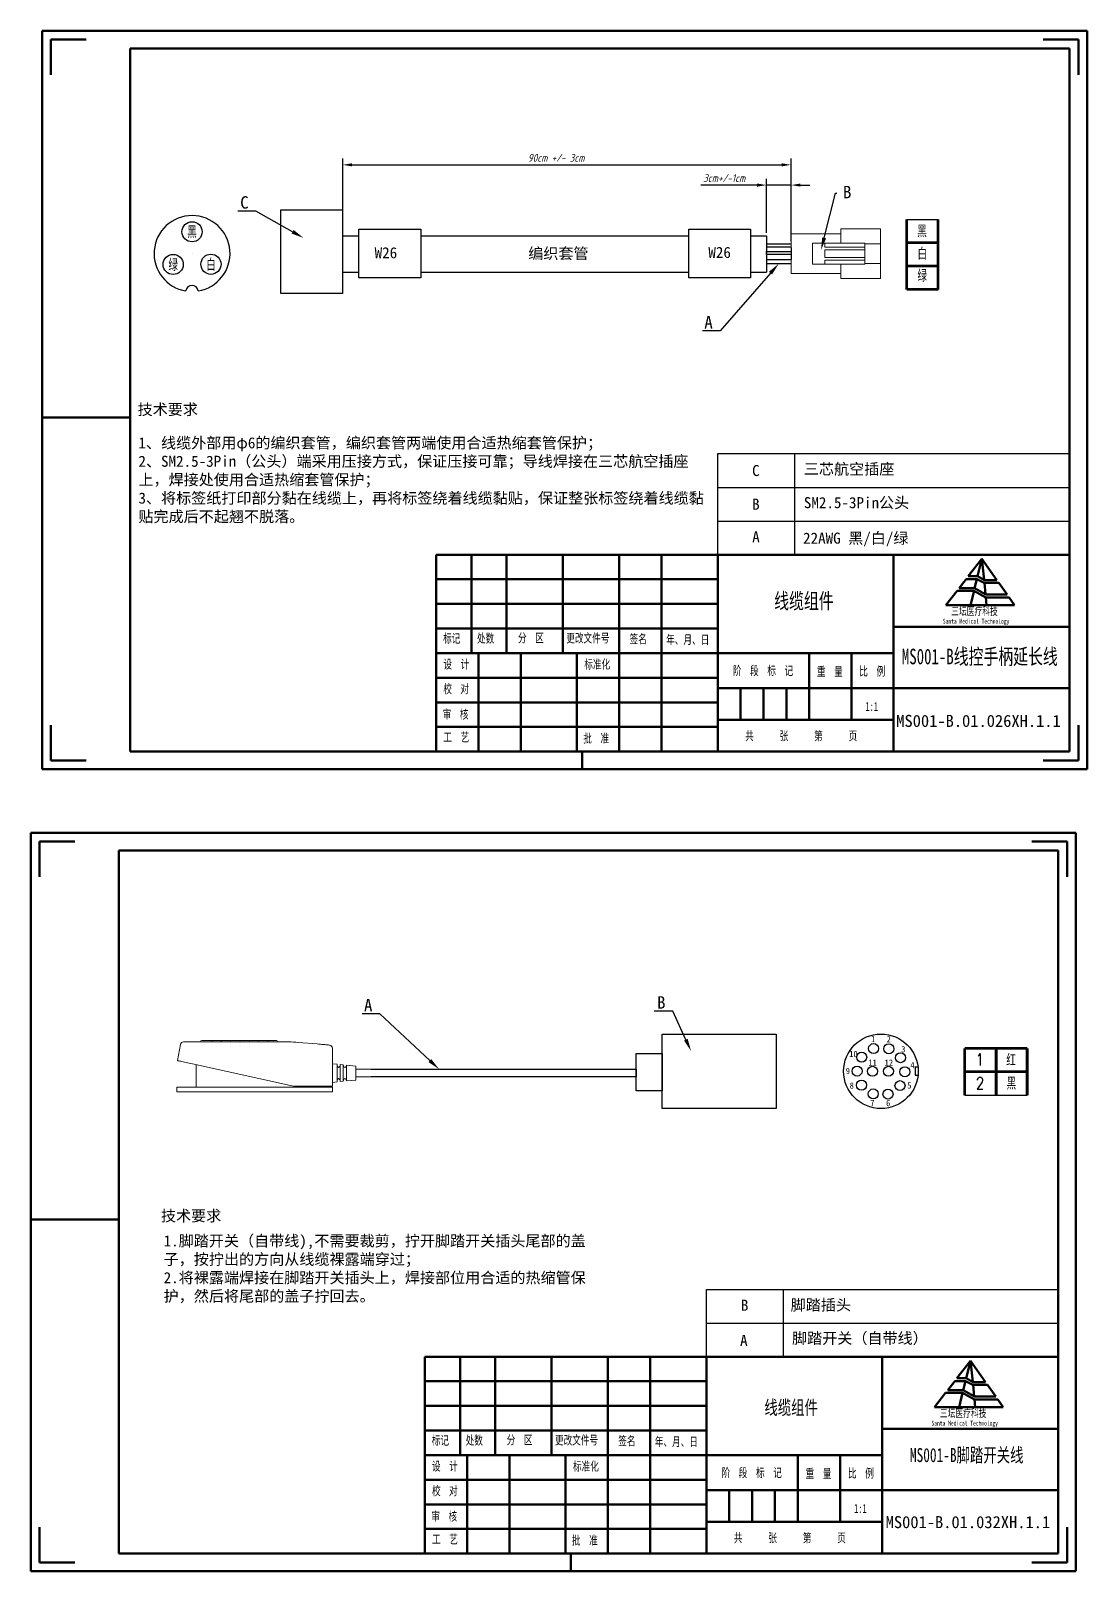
# Model space of a CAD drawing. Header units: millimetres. Extents: x 15931 to 18096, y 1463 to 3040.
# Drawn here: x 16290.4 to 16629.7, y 1462.7 to 1957.9 of the extents above; entities that cross this region are included whole.
import ezdxf
from ezdxf import colors
from ezdxf.entities.mleader import LeaderData, LeaderLine
from ezdxf.enums import TextEntityAlignment as Align
from ezdxf.math import Vec2, Vec3

# ---------------------------------------------------------------- set-up
doc = ezdxf.new("R2010")
doc.units = ezdxf.units.MM
doc.layers.add('dim', color=82, linetype='Continuous', lineweight=9)
doc.layers.add('总内框线', color=7, linetype='Continuous', lineweight=50)
doc.styles.add('GB', font='gbeitc.shx', dxfattribs={"bigfont": 'gbcbig.shx'})
doc.styles.add('SLDTEXTSTYLE1', font='TXT', dxfattribs={"width": 0.7})
doc.styles.get("Standard").update_dxf_attribs({"font": 'simfang.ttf'})
doc.styles.add('TXT08', font='txt.shx', dxfattribs={"width": 0.8, "bigfont": 'gbcbig.shx'})
doc.styles.add('宋体', font='')
doc.styles.get('宋体').set_extended_font_data('SimSun')
doc.dimstyles.new('GB', dxfattribs={"dimtxt": 2.5, "dimasz": 3, "dimexe": 2, "dimexo": 1, "dimgap": 1, "dimtad": 1, "dimtoh": 1, "dimdsep": 46, "dimtxsty": 'GB', "dimcen": 2.5, "dimclrd": 1, "dimclre": 3, "dimclrt": 6, "dimadec": 0, "dimazin": 0, "dimtfac": 1, "dimtmove": 0, "dimatfit": 3, "dimfxl": 4, "dimarcsym": 0})

# ---------------------------------------------------------------- blocks, each defined once
blk = doc.blocks.new('*D388')
at = {"color": 3, "lineweight": -2, "transparency": 16777216}
for p, q in [((16390.59, 1892.94), (16390.59, 1916.8)), ((16534.6, 1890.28), (16534.6, 1916.8))]:
    blk.add_line(p, q, dxfattribs=at)
at = {"color": 1, "lineweight": -2, "transparency": 16777216}
blk.add_line((16393.59, 1914.8), (16531.6, 1914.8), dxfattribs=at)
at = {"color": 1, "transparency": 16777216}
for points in [[(16393.59, 1915.3), (16393.59, 1914.3), (16390.59, 1914.8)], [(16531.6, 1915.3), (16531.6, 1914.3), (16534.6, 1914.8)]]:
    blk.add_solid(points, dxfattribs=at)
at = {"layer": 'Defpoints', "color": 0, "transparency": 16777216}
for p in [(16534.6, 1914.8), (16390.59, 1891.94), (16534.6, 1889.28)]:
    blk.add_point(p, dxfattribs=at)
at = {"color": 6, "transparency": 16777216, "insert": (16459.14, 1917.05), "char_height": 2.5, "attachment_point": 5, "style": 'GB'}
blk.add_mtext('90cm +/- 3cm', dxfattribs=at)
blk = doc.blocks.new('*D389')
at = {"color": 1, "lineweight": -2, "transparency": 16777216}
for p, q in [((16523.68, 1908.29), (16505.6, 1908.29)), ((16534.6, 1908.29), (16526.68, 1908.29)), ((16537.6, 1908.29), (16540.6, 1908.29))]:
    blk.add_line(p, q, dxfattribs=at)
at = {"color": 3, "lineweight": -2, "transparency": 16777216}
for p, q in [((16526.68, 1892.94), (16526.68, 1910.29)), ((16534.6, 1890.72), (16534.6, 1910.29))]:
    blk.add_line(p, q, dxfattribs=at)
at = {"color": 1, "transparency": 16777216}
for points in [[(16523.68, 1908.79), (16523.68, 1907.79), (16526.68, 1908.29)], [(16537.6, 1908.79), (16537.6, 1907.79), (16534.6, 1908.29)]]:
    blk.add_solid(points, dxfattribs=at)
at = {"layer": 'Defpoints', "color": 0, "transparency": 16777216}
for p in [(16534.6, 1908.29), (16526.68, 1891.94), (16534.6, 1889.72)]:
    blk.add_point(p, dxfattribs=at)
at = {"color": 6, "transparency": 16777216, "insert": (16513.14, 1910.54), "char_height": 2.5, "attachment_point": 5, "style": 'GB'}
blk.add_mtext('3cm+/-1cm', dxfattribs=at)
blk = doc.blocks.new('*U452')
blk.add_circle((0, 0), 1.61)
blk = doc.blocks.new('*U453')
at = {"color": 0, "linetype": 'ByBlock', "lineweight": -2, "transparency": 16777216}
for p, rotation in [((16557.3, 1627.93), 35.87766999138166), ((16566.01, 1630.63), 322.8990299224351), ((16569.78, 1627.77), 287.0213599310534), ((16555.81, 1623.45), 71.75533998276336), ((16571.15, 1623.25), 251.1436899396717), ((16557.23, 1618.94), 107.633009974145), ((16569.61, 1618.78), 215.2660199482901), ((16561.02, 1616.12), 143.5106799655267), ((16565.75, 1616.06), 179.3883499569084)]:
    blk.add_blockref('*U452', p, dxfattribs=dict(at, rotation=rotation))
blk.add_blockref('*U452', (16561.13, 1630.69), dxfattribs=at)

msp = doc.modelspace()

# ---------------------------------------------------------------- linework, layer by layer
at = {"color": 3, "lineweight": 60}
for p, q in [((16571.855, 1889.739), (16571.855, 1897.239)), ((16581.888, 1889.739), (16581.888, 1897.239)), ((16571.855, 1882.239), (16571.855, 1889.739)), ((16581.888, 1889.739), (16571.855, 1889.739)), ((16581.888, 1882.239), (16581.888, 1889.739)), ((16581.888, 1882.239), (16571.855, 1882.239)), ((16571.855, 1874.739), (16571.855, 1882.239)), ((16581.888, 1874.739), (16581.888, 1882.239)), ((16581.888, 1874.739), (16571.855, 1874.739)), ((16600.456, 1630.682), (16590.424, 1630.682)), ((16590.424, 1615.682), (16590.424, 1630.682)), ((16610.489, 1630.682), (16600.456, 1630.682)), ((16600.456, 1615.682), (16600.456, 1630.682)), ((16600.456, 1615.682), (16600.456, 1630.682)), ((16600.456, 1630.682), (16600.456, 1615.682)), ((16610.489, 1615.682), (16610.489, 1630.682)), ((16610.489, 1630.682), (16610.489, 1615.682)), ((16600.456, 1623.182), (16590.424, 1623.182)), ((16590.424, 1615.682), (16590.424, 1623.182)), ((16610.489, 1623.182), (16600.456, 1623.182)), ((16600.456, 1615.682), (16600.456, 1623.182)), ((16600.456, 1615.682), (16600.456, 1623.182)), ((16610.489, 1615.682), (16610.489, 1623.182))]:
    msp.add_line(p, q, dxfattribs=at)
at = {"color": 3}
for p, q in [((16571.855, 1897.239), (16581.888, 1897.239)), ((16590.424, 1615.682), (16610.489, 1615.682))]:
    msp.add_line(p, q, dxfattribs=at)
for p, q in [((16390.595, 1891.94), (16395.801, 1891.94)), ((16415.624, 1891.94), (16466.452, 1891.94)), ((16466.452, 1891.94), (16490.969, 1891.94)), ((16490.969, 1891.94), (16501.765, 1891.94)), ((16521.589, 1891.94), (16526.676, 1891.94)), ((16526.676, 1891.94), (16526.676, 1880.348)), ((16534.595, 1889.276), (16526.676, 1889.276)), ((16526.676, 1888.734), (16526.676, 1883.554)), ((16534.595, 1888.303), (16526.676, 1888.303)), ((16526.676, 1886.906), (16526.676, 1885.382)), ((16534.595, 1888.112), (16534.595, 1884.362)), ((16534.595, 1887.681), (16534.595, 1884.793)), ((16342.17, 1886.292), (16342.17, 1886.292)), ((16342.17, 1886.292), (16342.17, 1886.292)), ((16342.17, 1886.292), (16342.17, 1886.292)), ((16534.595, 1884.267), (16526.676, 1884.267)), ((16534.595, 1883.012), (16526.676, 1883.012)), ((16390.595, 1880.348), (16395.801, 1880.348)), ((16415.624, 1880.348), (16466.452, 1880.348)), ((16466.452, 1880.348), (16487.342, 1880.348)), ((16487.342, 1880.348), (16501.765, 1880.348)), ((16521.589, 1880.348), (16526.676, 1880.348)), ((16511.051, 1821.948), (16624.13, 1821.948)), ((16511.051, 1811.12), (16511.051, 1821.948)), ((16535.849, 1789.465), (16535.849, 1821.948)), ((16511.051, 1789.465), (16511.051, 1811.12)), ((16511.051, 1811.12), (16624.13, 1811.12)), ((16511.051, 1800.292), (16511.051, 1811.12)), ((16511.051, 1811.12), (16624.13, 1811.12)), ((16511.051, 1789.465), (16511.051, 1800.292)), ((16511.051, 1800.292), (16624.13, 1800.292)), ((16535.849, 1789.465), (16535.849, 1800.292)), ((16511.051, 1789.465), (16624.13, 1789.465)), ((16574.486, 1624.777), (16575.372, 1624.777)), ((16574.486, 1624.777), (16574.486, 1622.111)), ((16574.486, 1622.111), (16575.385, 1622.111)), ((16507.406, 1531.636), (16507.406, 1553.291)), ((16507.406, 1553.291), (16620.485, 1553.291)), ((16532.204, 1531.636), (16532.204, 1553.291)), ((16507.406, 1542.464), (16620.485, 1542.464))]:
    msp.add_line(p, q)
at = {"color": 7, "linetype": 'Continuous', "lineweight": 15}
for p, q in [((16534.595, 1879.837), (16534.595, 1892.637)), ((16534.595, 1892.637), (16550.595, 1892.637)), ((16563.395, 1894.237), (16550.595, 1894.237)), ((16550.595, 1894.237), (16550.595, 1889.597)), ((16563.395, 1894.237), (16563.395, 1889.437)), ((16545.475, 1889.597), (16541.475, 1889.597)), ((16541.475, 1889.597), (16541.475, 1882.877)), ((16545.475, 1889.597), (16545.475, 1888.317)), ((16558.275, 1889.597), (16545.475, 1889.597)), ((16545.475, 1888.317), (16558.275, 1888.317)), ((16558.275, 1887.517), (16545.475, 1887.517)), ((16545.475, 1887.517), (16545.475, 1884.957)), ((16558.275, 1888.317), (16558.275, 1889.597)), ((16563.395, 1889.437), (16558.275, 1889.437)), ((16558.275, 1888.317), (16558.275, 1887.517)), ((16558.275, 1884.957), (16558.275, 1887.517)), ((16563.395, 1883.037), (16563.395, 1889.437)), ((16545.475, 1882.877), (16541.475, 1882.877)), ((16545.475, 1884.957), (16558.275, 1884.957)), ((16558.275, 1884.157), (16545.475, 1884.157)), ((16545.475, 1884.157), (16545.475, 1882.877)), ((16545.475, 1882.877), (16558.275, 1882.877)), ((16550.595, 1882.877), (16550.595, 1878.237)), ((16558.275, 1884.957), (16558.275, 1884.157)), ((16558.275, 1882.877), (16558.275, 1884.157)), ((16558.275, 1883.037), (16563.395, 1883.037)), ((16563.395, 1883.037), (16563.395, 1878.237)), ((16534.595, 1879.837), (16550.595, 1879.837)), ((16563.395, 1878.237), (16550.595, 1878.237)), ((16337.48, 1626.833), (16338.468, 1632.02)), ((16339.45, 1632.833), (16343.522, 1632.833)), ((16343.522, 1632.833), (16373.239, 1632.833)), ((16344.92, 1632.983), (16344.92, 1632.833)), ((16345.277, 1633.333), (16345.27, 1633.333)), ((16348.221, 1633.333), (16345.277, 1633.333)), ((16348.256, 1633.333), (16348.221, 1633.333)), ((16348.262, 1633.333), (16348.256, 1633.333)), ((16351.249, 1633.333), (16348.262, 1633.333)), ((16348.612, 1632.833), (16348.612, 1632.983)), ((16351.275, 1633.333), (16351.249, 1633.333)), ((16351.277, 1633.333), (16351.275, 1633.333)), ((16354.219, 1633.333), (16351.277, 1633.333)), ((16351.524, 1632.833), (16351.524, 1632.983)), ((16351.627, 1632.833), (16351.627, 1632.983)), ((16354.254, 1633.333), (16354.219, 1633.333)), ((16354.254, 1633.333), (16354.254, 1633.333)), ((16354.262, 1633.333), (16354.254, 1633.333)), ((16357.219, 1633.333), (16354.262, 1633.333)), ((16354.612, 1632.833), (16354.612, 1632.983)), ((16357.254, 1633.333), (16357.219, 1633.333)), ((16357.262, 1633.333), (16357.254, 1633.333)), ((16360.219, 1633.333), (16357.262, 1633.333)), ((16357.612, 1632.833), (16357.612, 1632.983)), ((16360.254, 1633.333), (16360.219, 1633.333)), ((16360.262, 1633.333), (16360.254, 1633.333)), ((16363.219, 1633.333), (16360.262, 1633.333)), ((16360.612, 1632.833), (16360.612, 1632.983)), ((16363.254, 1633.333), (16363.219, 1633.333)), ((16363.262, 1633.333), (16363.254, 1633.333)), ((16366.219, 1633.333), (16363.262, 1633.333)), ((16363.612, 1632.833), (16363.612, 1632.983)), ((16366.254, 1633.333), (16366.219, 1633.333)), ((16366.262, 1633.333), (16366.254, 1633.333)), ((16369.219, 1633.333), (16366.262, 1633.333)), ((16366.612, 1632.833), (16366.612, 1632.983)), ((16369.254, 1633.333), (16369.219, 1633.333)), ((16369.262, 1633.333), (16369.254, 1633.333)), ((16369.612, 1632.833), (16369.612, 1632.983)), ((16376.289, 1632.7), (16382.354, 1632.169)), ((16387.267, 1630.823), (16387.267, 1618.583)), ((16374.767, 1618.583), (16342.365, 1625.752)), ((16343.517, 1618.333), (16343.517, 1625.497)), ((16388.768, 1625.683), (16387.267, 1625.833)), ((16388.767, 1625.633), (16388.767, 1620.033)), ((16388.768, 1622.833), (16388.768, 1625.683)), ((16390.773, 1625.482), (16389.767, 1625.583)), ((16389.767, 1622.833), (16389.767, 1625.583)), ((16390.773, 1622.833), (16390.773, 1625.482)), ((16394.767, 1625.083), (16391.751, 1625.384)), ((16391.751, 1622.833), (16391.751, 1625.384)), ((16394.767, 1622.833), (16394.767, 1625.083)), ((16387.267, 1619.833), (16388.768, 1619.983)), ((16388.768, 1619.983), (16388.768, 1622.833)), ((16389.767, 1620.083), (16389.767, 1622.833)), ((16389.767, 1620.083), (16390.773, 1620.183)), ((16390.773, 1620.183), (16390.773, 1622.833)), ((16391.751, 1620.281), (16391.751, 1622.833)), ((16391.751, 1620.281), (16394.767, 1620.583)), ((16399.767, 1624.083), (16394.767, 1624.083)), ((16394.767, 1620.583), (16394.767, 1622.833)), ((16394.767, 1621.583), (16399.767, 1621.583)), ((16337.267, 1616.833), (16337.267, 1618.333)), ((16337.267, 1618.333), (16342.267, 1618.333)), ((16342.267, 1616.833), (16337.267, 1616.833)), ((16342.267, 1618.333), (16382.267, 1618.333)), ((16382.267, 1616.833), (16342.267, 1616.833)), ((16382.267, 1618.583), (16374.767, 1618.583)), ((16381.017, 1618.583), (16381.017, 1618.333)), ((16387.267, 1618.583), (16382.267, 1618.583)), ((16382.267, 1618.333), (16387.267, 1618.333)), ((16387.267, 1616.833), (16382.267, 1616.833)), ((16387.267, 1618.333), (16387.267, 1616.833))]:
    msp.add_line(p, q, dxfattribs=at)
for points in [[(16370.646, 1900.323), (16390.47, 1900.323), (16390.47, 1873.428), (16370.646, 1873.428)], [(16395.801, 1894.126), (16415.624, 1894.126), (16415.624, 1878.428), (16395.801, 1878.428)], [(16501.765, 1894.126), (16521.589, 1894.126), (16521.589, 1878.428), (16501.765, 1878.428)], [(16526.676, 1886.906), (16534.595, 1886.906), (16534.595, 1885.984), (16526.676, 1885.984)], [(16493.206, 1635.354), (16529.817, 1635.354), (16529.817, 1611.42), (16493.206, 1611.42)], [(16484.838, 1629.104), (16493.206, 1629.104), (16493.206, 1617.061), (16484.838, 1617.061)]]:
    msp.add_lwpolyline(points, close=True)
at = {"color": 7, "linetype": 'Continuous', "lineweight": 15, "flags": 128}
for points in [[(16382.354, 1632.169), (16382.876, 1632.123), (16383.39, 1632.078), (16383.885, 1632.035), (16384.354, 1631.994), (16384.789, 1631.956), (16385.183, 1631.922), (16385.528, 1631.891), (16385.818, 1631.866), (16386.05, 1631.846), (16386.218, 1631.831), (16386.32, 1631.822), (16386.354, 1631.819)], [(16342.365, 1625.752), (16341.818, 1625.873), (16341.278, 1625.993), (16340.751, 1626.109), (16340.245, 1626.221), (16339.766, 1626.327), (16339.319, 1626.426), (16338.911, 1626.516), (16338.546, 1626.597), (16338.229, 1626.667), (16337.964, 1626.726), (16337.755, 1626.772), (16337.603, 1626.806), (16337.511, 1626.826), (16337.48, 1626.833)]]:
    msp.add_lwpolyline(points, dxfattribs=at)
msp.add_lwpolyline([(16399.767, 1624.083), (16484.838, 1624.083), (16484.838, 1621.583), (16399.767, 1621.583)])
for centre, radius in [((16342.17, 1893.286), 3.238), ((16336.118, 1882.786), 3.238), ((16348.249, 1882.833), 3.238), ((16563.479, 1623.387), 11.975), ((16560.763, 1623.387), 1.614), ((16565.886, 1623.387), 1.614)]:
    msp.add_circle(centre, radius)
for centre, radius, start, end in [((16342.17, 1886.292), 12.196, 279.17569, 260.82431), ((16342.17, 1874.097), 1.951, 4.58784, 175.41216)]:
    msp.add_arc(centre, radius, start, end)
at = {"color": 7, "linetype": 'Continuous', "lineweight": 15}
for centre, radius, start, end in [((16339.45, 1631.833), 1, 90, 169.22136), ((16345.27, 1632.983), 0.35, 90, 180), ((16348.262, 1632.983), 0.35, 0, 90), ((16351.277, 1632.983), 0.35, 0, 90), ((16354.262, 1632.983), 0.35, 0, 90), ((16357.262, 1632.983), 0.35, 0, 90), ((16360.262, 1632.983), 0.35, 0, 90), ((16363.262, 1632.983), 0.35, 0, 90), ((16366.262, 1632.983), 0.35, 0, 90), ((16369.262, 1632.983), 0.35, 0, 90), ((16373.239, 1597.833), 35, 85, 90), ((16386.267, 1630.823), 1, 0, 85)]:
    msp.add_arc(centre, radius, start, end, dxfattribs=at)
for centre, major_axis, start_param, end_param in [((16389.267, 1625.633), (0, 1), 1.6207547, 4.6624306), ((16391.267, 1625.633), (0, 1), 1.7219412, 4.4613273), ((16389.267, 1620.033), (0, -1), 1.6207547, 4.6624306), ((16391.267, 1620.033), (0, -1), 1.821858, 4.5612441)]:
    msp.add_ellipse(centre, major_axis=major_axis, ratio=0.5, start_param=start_param, end_param=end_param, dxfattribs=at)
msp.add_open_spline([(16351.524, 1632.983), (16351.524, 1633.029), (16351.518, 1633.075), (16351.493, 1633.16), (16351.474, 1633.199), (16351.428, 1633.263), (16351.401, 1633.289), (16351.341, 1633.324), (16351.308, 1633.333), (16351.275, 1633.333)], degree=3, knots=[0, 0, 0, 0, 0.25, 0.25, 0.5, 0.5, 0.75, 0.75, 1, 1, 1, 1], dxfattribs=at)
at = {"layer": '总内框线', "color": 4}
for p, q in [((16294.024, 1957.887), (16629.738, 1957.887)), ((16294.024, 1720.513), (16294.024, 1957.887)), ((16629.738, 1957.887), (16629.738, 1720.513)), ((16629.738, 1720.513), (16294.024, 1720.513)), ((16290.379, 1700.058), (16626.093, 1700.058)), ((16290.379, 1462.685), (16290.379, 1700.058)), ((16626.093, 1700.058), (16626.093, 1462.685)), ((16626.093, 1462.685), (16290.379, 1462.685))]:
    msp.add_line(p, q, dxfattribs=at)
at = {"layer": '总内框线'}
for p, q in [((16296.849, 1955.061), (16308.153, 1955.061)), ((16296.849, 1955.061), (16296.849, 1943.758)), ((16322.282, 1952.235), (16624.086, 1952.235)), ((16322.282, 1726.165), (16322.282, 1952.235)), ((16626.927, 1955.067), (16615.624, 1955.067)), ((16624.086, 1952.235), (16624.086, 1726.165)), ((16626.927, 1955.067), (16626.927, 1943.764)), ((16294.024, 1833.548), (16322.282, 1833.548)), ((16420.623, 1789.465), (16624.086, 1789.465)), ((16420.623, 1726.165), (16420.623, 1789.465)), ((16431.926, 1789.465), (16431.926, 1757.815)), ((16443.23, 1789.465), (16443.23, 1757.815)), ((16461.315, 1789.465), (16461.315, 1757.815)), ((16479.401, 1789.465), (16479.401, 1757.815)), ((16492.965, 1789.465), (16492.965, 1726.165)), ((16511.051, 1789.465), (16511.051, 1726.165)), ((16567.568, 1726.165), (16567.568, 1789.465)), ((16624.086, 1789.465), (16624.086, 1726.165)), ((16420.623, 1781.552), (16511.051, 1781.552)), ((16420.623, 1773.64), (16511.051, 1773.64)), ((16420.623, 1765.727), (16511.051, 1765.727)), ((16567.568, 1766.293), (16624.086, 1766.293)), ((16420.623, 1757.815), (16567.568, 1757.815)), ((16434.187, 1757.815), (16434.187, 1726.165)), ((16447.751, 1757.815), (16447.751, 1726.165)), ((16465.837, 1757.815), (16465.837, 1726.165)), ((16479.401, 1757.815), (16479.401, 1726.165)), ((16540.44, 1736.338), (16540.44, 1757.815)), ((16554.004, 1736.338), (16554.004, 1757.815)), ((16420.623, 1749.902), (16511.051, 1749.902)), ((16511.051, 1746.511), (16567.568, 1746.511)), ((16518.398, 1746.511), (16518.398, 1736.338)), ((16525.745, 1746.511), (16525.745, 1736.338)), ((16533.093, 1746.511), (16533.093, 1736.338)), ((16567.568, 1746.511), (16624.086, 1746.511)), ((16420.623, 1741.99), (16511.051, 1741.99)), ((16296.849, 1723.339), (16296.849, 1734.643)), ((16420.623, 1734.078), (16511.051, 1734.078)), ((16511.051, 1736.338), (16567.568, 1736.338)), ((16626.927, 1723.333), (16626.927, 1734.637)), ((16296.849, 1723.339), (16308.153, 1723.339)), ((16624.086, 1726.165), (16322.282, 1726.165)), ((16624.086, 1726.165), (16420.623, 1726.165)), ((16467.532, 1726.165), (16467.532, 1720.513)), ((16626.927, 1723.333), (16615.624, 1723.333)), ((16293.204, 1697.232), (16304.508, 1697.232)), ((16293.204, 1697.232), (16293.204, 1685.929)), ((16318.637, 1694.406), (16620.441, 1694.406)), ((16318.637, 1468.336), (16318.637, 1694.406)), ((16623.282, 1697.238), (16611.979, 1697.238)), ((16620.441, 1694.406), (16620.441, 1468.336)), ((16623.282, 1697.238), (16623.282, 1685.935)), ((16290.379, 1575.72), (16318.637, 1575.72)), ((16416.978, 1531.636), (16620.441, 1531.636)), ((16416.978, 1468.336), (16416.978, 1531.636)), ((16428.281, 1531.636), (16428.281, 1499.986)), ((16439.585, 1531.636), (16439.585, 1499.986)), ((16457.67, 1531.636), (16457.67, 1499.986)), ((16475.756, 1531.636), (16475.756, 1499.986)), ((16489.32, 1531.636), (16489.32, 1468.336)), ((16507.406, 1531.636), (16507.406, 1468.336)), ((16563.923, 1468.336), (16563.923, 1531.636)), ((16620.441, 1531.636), (16620.441, 1468.336)), ((16416.978, 1523.724), (16507.406, 1523.724)), ((16416.978, 1515.811), (16507.406, 1515.811)), ((16416.978, 1507.899), (16507.406, 1507.899)), ((16563.923, 1508.464), (16620.441, 1508.464)), ((16416.978, 1499.986), (16563.923, 1499.986)), ((16430.542, 1499.986), (16430.542, 1468.336)), ((16444.106, 1499.986), (16444.106, 1468.336)), ((16462.192, 1499.986), (16462.192, 1468.336)), ((16475.756, 1499.986), (16475.756, 1468.336)), ((16536.795, 1478.51), (16536.795, 1499.986)), ((16550.359, 1478.51), (16550.359, 1499.986)), ((16416.978, 1492.074), (16507.406, 1492.074)), ((16507.406, 1488.683), (16563.923, 1488.683)), ((16514.753, 1488.683), (16514.753, 1478.51)), ((16522.1, 1488.683), (16522.1, 1478.51)), ((16529.448, 1488.683), (16529.448, 1478.51)), ((16563.923, 1488.683), (16620.441, 1488.683)), ((16416.978, 1484.161), (16507.406, 1484.161)), ((16293.204, 1465.51), (16293.204, 1476.814)), ((16416.978, 1476.249), (16507.406, 1476.249)), ((16507.406, 1478.51), (16563.923, 1478.51)), ((16623.282, 1465.504), (16623.282, 1476.808)), ((16620.441, 1468.336), (16318.637, 1468.336)), ((16620.441, 1468.336), (16416.978, 1468.336)), ((16463.887, 1468.336), (16463.887, 1462.685)), ((16293.204, 1465.51), (16304.508, 1465.51)), ((16623.282, 1465.504), (16611.979, 1465.504))]:
    msp.add_line(p, q, dxfattribs=at)
at = {"layer": '总内框线', "color": 1}
for p, q in [((16595.94, 1788.176), (16591.544, 1782.539)), ((16595.94, 1788.176), (16594.534, 1782.513)), ((16600.752, 1781.299), (16595.94, 1788.176)), ((16595.94, 1788.176), (16596.62, 1781.378)), ((16587.923, 1777.895), (16584.313, 1773.265)), ((16587.923, 1777.895), (16593.359, 1777.895)), ((16590.832, 1781.625), (16588.569, 1778.723)), ((16588.569, 1778.723), (16593.584, 1778.723)), ((16590.832, 1781.625), (16594.272, 1781.625)), ((16591.544, 1782.539), (16594.486, 1782.539)), ((16593.383, 1777.881), (16592.237, 1773.265)), ((16593.359, 1777.895), (16597.161, 1775.692)), ((16593.584, 1778.723), (16597.21, 1776.653)), ((16594.308, 1781.606), (16593.591, 1778.719)), ((16594.272, 1781.625), (16596.678, 1780.381)), ((16594.486, 1782.539), (16596.764, 1781.299)), ((16596.678, 1780.381), (16601.394, 1780.381)), ((16596.719, 1780.381), (16597.084, 1776.725)), ((16596.764, 1781.299), (16600.752, 1781.299)), ((16604.002, 1776.653), (16601.394, 1780.381)), ((16584.313, 1773.265), (16606.373, 1773.265)), ((16597.161, 1775.692), (16604.675, 1775.692)), ((16597.188, 1775.692), (16597.43, 1773.265)), ((16597.21, 1776.653), (16604.002, 1776.653)), ((16606.373, 1773.265), (16604.675, 1775.692)), ((16592.295, 1530.348), (16587.9, 1524.71)), ((16592.295, 1530.348), (16590.889, 1524.684)), ((16597.107, 1523.47), (16592.295, 1530.348)), ((16592.295, 1530.348), (16592.975, 1523.549)), ((16587.187, 1523.796), (16584.924, 1520.895)), ((16584.924, 1520.895), (16589.939, 1520.895)), ((16587.187, 1523.796), (16590.627, 1523.796)), ((16587.9, 1524.71), (16590.842, 1524.71)), ((16589.939, 1520.895), (16593.565, 1518.824)), ((16590.664, 1523.778), (16589.947, 1520.891)), ((16590.627, 1523.796), (16593.033, 1522.552)), ((16590.842, 1524.71), (16593.119, 1523.47)), ((16593.033, 1522.552), (16597.749, 1522.552)), ((16593.074, 1522.552), (16593.439, 1518.896)), ((16593.119, 1523.47), (16597.107, 1523.47)), ((16600.357, 1518.824), (16597.749, 1522.552)), ((16584.278, 1520.066), (16580.668, 1515.436)), ((16580.668, 1515.436), (16602.728, 1515.436)), ((16584.278, 1520.066), (16589.714, 1520.066)), ((16589.738, 1520.052), (16588.592, 1515.436)), ((16589.714, 1520.066), (16593.516, 1517.863)), ((16593.516, 1517.863), (16601.03, 1517.863)), ((16593.543, 1517.863), (16593.785, 1515.436)), ((16593.565, 1518.824), (16600.357, 1518.824)), ((16602.728, 1515.436), (16601.03, 1517.863))]:
    msp.add_line(p, q, dxfattribs=at)

# ---------------------------------------------------------------- block references
msp.add_blockref('*U453', (0, 0))

# ---------------------------------------------------------------- texts
at = {"layer": 'dim', "color": 6, "style": 'TXT08', "width": 0.8}
for s, p in [('黑', (16342.17, 1893.286)), ('黑', (16576.679, 1893.557)), ('白', (16576.742, 1886.399)), ('绿', (16336.118, 1882.786)), ('白', (16348.249, 1882.833)), ('绿', (16576.765, 1879.355)), ('红', (16605.299, 1627.204)), ('1', (16595.266, 1627.204)), ('2', (16595.334, 1619.569)), ('黑', (16605.366, 1619.569))]:
    msp.add_text(s, height=3.853, dxfattribs=at).set_placement(p, align=Align.MIDDLE)
at = {"layer": 'dim', "color": 6, "style": '宋体'}
for s, p in [('1', (16560.966, 1633.757)), ('2', (16566.003, 1633.723)), ('10', (16554.652, 1628.933)), ('3', (16570.67, 1630.468)), ('9', (16552.85, 1623.484)), ('11', (16560.816, 1626.199)), ('12', (16566.018, 1626.199)), ('4', (16573.608, 1625.362)), ('8', (16554.118, 1618.791)), ('5', (16572.62, 1618.838)), ('7', (16560.74, 1613.207)), ('6', (16565.811, 1613.161))]:
    msp.add_text(s, height=2, dxfattribs=at).set_placement(p, align=Align.MIDDLE)
at = {"layer": '总内框线', "color": 6, "attachment_point": 1}
for s, insert, char_height, width, style in [('{\\fSimSun|b0|i0|c134|p54;W26}', (16400.824, 1888.311), 3.55114, 132.12967, 'GB'), ('{\\fSimSun|b0|i0|c134|p2;编织套管}', (16450.183, 1888.1), 3.55114, 132.12967, 'GB'), ('{\\fSimSun|b0|i0|c134|p54;W26}', (16508.041, 1888.436), 3.55114, 132.12967, 'GB'), ('{\\fSimSun|b0|i0|c134|p2;技术要求}', (16324.685, 1837.946), 3.55114, 132.12967, 'GB'), ('{\\fSimSun|b0|i0|c134|p54;1、线缆外部用\\fSimSun|b0|i0|c134|p2;φ6\\fSimSun|b0|i0|c134|p54;的编织套管，编织套管两端使用合适热缩套管保护；\\P2、SM2.5-3Pin（公头）端采用压接方式，保证压接可靠；导线焊接在三芯航空插座上，焊接处使用合适热缩套管保护；\\P3、将标签纸打印部分黏在线缆上，再将标签绕着线缆黏贴，保证整张标签绕着线缆黏贴完成后不起翘不脱落。}', (16324.946, 1827.198), 3.551136, 183.38386, 'GB'), ('{\\fSimSun|b0|i0|c134|p2;C}', (16522.095, 1818.305), 3.55114, 8.0267, 'GB'), ('{\\fSimSun|b0|i0|c134|p54;三芯航空插座}', (16538.717, 1818.797), 3.55114, 64.25618, 'GB'), ('{\\fSimSun|b0|i0|c134|p54;SM2.5-3Pin公头}', (16538.717, 1807.97), 3.55114, 64.25618, 'GB'), ('{\\fSimSun|b0|i0|c134|p2;B}', (16522.095, 1807.477), 3.55114, 8.0267, 'GB'), ('{\\fSimSun|b0|i0|c134|p2;A}', (16522.133, 1796.963), 3.55114, 8.0267, 'GB'), ('{\\fSimSun|b0|i0|c134|p54;22AWG 黑/白/绿}', (16538.465, 1796.566), 3.55114, 64.27187, 'GB'), ('{\\fSimSun|b0|i0|c134|p2;线缆组件}', (16529.193, 1777.116), 5, 94.62992, 'SLDTEXTSTYLE1'), ('{\\fSimSun|b0|i0|c134|p2;标记}', (16422.832, 1763.965), 2.82588, 105.14436, 'SLDTEXTSTYLE1'), ('{\\fSimSun|b0|i0|c134|p2;处数}', (16433.708, 1763.981), 2.82588, 105.14436, 'SLDTEXTSTYLE1'), ('{\\fSimSun|b0|i0|c134|p2;分\u3000区}', (16446.889, 1764.122), 2.82588, 105.14436, 'SLDTEXTSTYLE1'), ('{\\fSimSun|b0|i0|c134|p2;更改文件号}', (16462.414, 1764.06), 2.82588, 105.14436, 'SLDTEXTSTYLE1'), ('{\\fSimSun|b0|i0|c134|p2;签名}', (16482.742, 1763.768), 2.82588, 105.14436, 'SLDTEXTSTYLE1'), ('{\\fSimSun|b0|i0|c134|p2;年、月、日}', (16494.492, 1763.549), 2.82588, 105.14436, 'SLDTEXTSTYLE1'), ('{\\fSimSun|b0|i0|c134|p54;MS001-B线控手柄延长线}', (16570.201, 1759.239), 5, 94.62992, 'SLDTEXTSTYLE1'), ('{\\fSimSun|b0|i0|c134|p2;设\u3000计}', (16422.9, 1755.667), 2.82588, 105.14436, 'SLDTEXTSTYLE1'), ('{\\fSimSun|b0|i0|c134|p2;标准化}', (16468.197, 1755.651), 2.82588, 105.14436, 'SLDTEXTSTYLE1'), ('{\\fSimSun|b0|i0|c134|p2;阶\u3000段\u3000标\u3000记}', (16515.916, 1753.579), 2.82588, 105.14436, 'SLDTEXTSTYLE1'), ('{\\fSimSun|b0|i0|c134|p2;重\u3000量}', (16542.912, 1753.321), 2.82588, 105.14436, 'SLDTEXTSTYLE1'), ('{\\fSimSun|b0|i0|c134|p2;比\u3000例}', (16556.535, 1753.399), 2.82588, 105.14436, 'SLDTEXTSTYLE1'), ('{\\fSimSun|b0|i0|c134|p2;校  对}', (16422.9, 1747.755), 2.82588, 105.14436, 'SLDTEXTSTYLE1'), ('{\\fSimSun|b0|i0|c134|p2;审\u3000核}', (16422.669, 1739.539), 2.82588, 105.14436, 'SLDTEXTSTYLE1'), ('{\\fSimSun|b0|i0|c134|p2;1:1}', (16558.497, 1742.096), 2.82588, 105.14436, 'SLDTEXTSTYLE1'), ('{\\fSimSun|b0|i0|c134|p54;\\W1;MS001-B.01.026XH.1.1}', (16568.403, 1737.984), 3.88422, 60.21792, 'SLDTEXTSTYLE1'), ('{\\fSimSun|b0|i0|c134|p2;工\u3000艺}', (16422.9, 1732.207), 2.82588, 105.14436, 'SLDTEXTSTYLE1'), ('{\\fSimSun|b0|i0|c134|p2;批\u3000准}', (16467.851, 1731.848), 2.82588, 105.14436, 'SLDTEXTSTYLE1'), ('{\\fSimSun|b0|i0|c134|p2;共\u3000\u3000\u3000张\u3000\u3000\u3000第\u3000\u3000\u3000页}', (16519.864, 1732.639), 2.82588, 105.14436, 'SLDTEXTSTYLE1'), ('{\\fSimSun|b0|i0|c134|p2;技术要求}', (16332.182, 1578.72), 3.55114, 132.12967, 'GB'), ('{\\fSimSun|b0|i0|c134|p2;1.脚踏开关（自带线),不需要裁剪，拧开脚踏开关插头尾部的盖子，按拧出的方向从线缆裸露端穿过；\\P2.将裸露端焊接在脚踏开关插头上，焊接部位用合适的热缩管保护，然后将尾部的盖子拧回去。}', (16333.052, 1570.658), 3.55114, 139.61918, 'GB'), ('{\\fSimSun|b0|i0|c134|p2;脚踏插头}', (16534.489, 1550.054), 3.55114, 74.32175, 'GB'), ('{\\fSimSun|b0|i0|c134|p2;B}', (16518.488, 1549.962), 3.55114, 8.0267, 'GB'), ('{\\fSimSun|b0|i0|c134|p2;A}', (16518.229, 1538.661), 3.55114, 8.0267, 'GB'), ('{\\fSimSun|b0|i0|c134|p2;脚踏开关（自带线）}', (16534.935, 1539.364), 3.55114, 86.5316, 'GB'), ('{\\fSimSun|b0|i0|c134|p2;线缆组件}', (16526.044, 1517.565), 4.5, 94.62992, 'SLDTEXTSTYLE1'), ('{\\fSimSun|b0|i0|c134|p2;标记}', (16419.187, 1506.136), 2.82588, 105.14436, 'SLDTEXTSTYLE1'), ('{\\fSimSun|b0|i0|c134|p2;处数}', (16430.063, 1506.153), 2.82588, 105.14436, 'SLDTEXTSTYLE1'), ('{\\fSimSun|b0|i0|c134|p2;分\u3000区}', (16443.244, 1506.293), 2.82588, 105.14436, 'SLDTEXTSTYLE1'), ('{\\fSimSun|b0|i0|c134|p2;更改文件号}', (16458.769, 1506.231), 2.82588, 105.14436, 'SLDTEXTSTYLE1'), ('{\\fSimSun|b0|i0|c134|p2;签名}', (16479.097, 1505.939), 2.82588, 105.14436, 'SLDTEXTSTYLE1'), ('{\\fSimSun|b0|i0|c134|p2;年、月、日}', (16490.847, 1505.72), 2.82588, 105.14436, 'SLDTEXTSTYLE1'), ('{\\fSimSun|b0|i0|c134|p2;MS001-B脚踏开关线}', (16572.788, 1502.273), 4.5, 94.62992, 'SLDTEXTSTYLE1'), ('{\\fSimSun|b0|i0|c134|p2;设\u3000计}', (16419.255, 1497.839), 2.82588, 105.14436, 'SLDTEXTSTYLE1'), ('{\\fSimSun|b0|i0|c134|p2;标准化}', (16464.552, 1497.822), 2.82588, 105.14436, 'SLDTEXTSTYLE1'), ('{\\fSimSun|b0|i0|c134|p2;阶\u3000段\u3000标\u3000记}', (16512.271, 1495.75), 2.82588, 105.14436, 'SLDTEXTSTYLE1'), ('{\\fSimSun|b0|i0|c134|p2;重\u3000量}', (16539.267, 1495.492), 2.82588, 105.14436, 'SLDTEXTSTYLE1'), ('{\\fSimSun|b0|i0|c134|p2;比\u3000例}', (16552.89, 1495.571), 2.82588, 105.14436, 'SLDTEXTSTYLE1'), ('{\\fSimSun|b0|i0|c134|p2;校  对}', (16419.255, 1489.926), 2.82588, 105.14436, 'SLDTEXTSTYLE1'), ('{\\fSimSun|b0|i0|c134|p2;审\u3000核}', (16419.024, 1481.71), 2.82588, 105.14436, 'SLDTEXTSTYLE1'), ('{\\fSimSun|b0|i0|c134|p2;1:1}', (16554.852, 1484.267), 2.82588, 105.14436, 'SLDTEXTSTYLE1'), ('{\\fSimSun|b0|i0|c134|p54;\\W1;MS001-B.01.032XH.1.1}', (16564.999, 1480.403), 3.88422, 60.21792, 'SLDTEXTSTYLE1'), ('{\\fSimSun|b0|i0|c134|p2;工\u3000艺}', (16419.255, 1474.378), 2.82588, 105.14436, 'SLDTEXTSTYLE1'), ('{\\fSimSun|b0|i0|c134|p2;批\u3000准}', (16464.206, 1474.019), 2.82588, 105.14436, 'SLDTEXTSTYLE1'), ('{\\fSimSun|b0|i0|c134|p2;共\u3000\u3000\u3000张\u3000\u3000\u3000第\u3000\u3000\u3000页}', (16516.219, 1474.811), 2.82588, 105.14436, 'SLDTEXTSTYLE1')]:
    msp.add_mtext(s, dxfattribs=dict(at, insert=insert, char_height=char_height, width=width, style=style))
at = {"layer": '总内框线', "color": 5, "char_height": 2.54329, "width": 94.62992, "attachment_point": 1, "style": 'SLDTEXTSTYLE1'}
for insert in [(16586.069, 1772.565), (16582.424, 1514.737)]:
    msp.add_mtext('{\\fSimSun|b0|i0|c134|p2;三坛医疗科技}', dxfattribs=dict(at, insert=insert))
at = {"layer": '总内框线', "color": 5, "char_height": 1.55649, "attachment_point": 1, "style": 'SLDTEXTSTYLE1'}
for insert in [(16583.372, 1768.863), (16579.727, 1511.034)]:
    msp.add_mtext('Santa Medical Technology', dxfattribs=dict(at, insert=insert))

# ---------------------------------------------------------------- dimensions: what is measured, and where the dimension line sits
for base, p1, p2, text, picture, middle in [((16534.595, 1914.799), (16390.595, 1891.94), (16534.595, 1889.276), '90cm +/- 3cm', '*D388', (16459.144, 1914.799)), ((16534.595, 1908.285), (16526.676, 1891.94), (16534.595, 1889.719), '3cm+/-1cm', '*D389', (16513.14, 1908.285))]:
    dim = msp.add_linear_dim(base=base, p1=p1, p2=p2, text=text, dimstyle='GB')
    dim.commit()
    dim.dimension.update_dxf_attribs({"geometry": picture, "text_midpoint": middle, "dimtype": 160})

# ---------------------------------------------------------------- leaders
ml = msp.add_multileader_mtext('Standard')
ml.set_content('B', color=256)
ml.set_leader_properties()
ml.build(insert=Vec2(0, 0))
ml.multileader.update_dxf_attribs({"text_right_attachment_type": 6, "dogleg_length": 0.36})
ctx = ml.context
ctx.base_point, ctx.plane_origin = Vec3(16549.285, 1905.648), Vec3(16514.935, 1893.6)
ctx.right_attachment = 6
notes = []
notes.append((ctx, [(1, (1, 1, 0), (16548.925, 1905.648), (1, 0), 0.36, [(0, [(16544.249, 1887.444)], 0, [])])]))
ctx.mtext.insert, ctx.mtext.flow_direction = Vec3(16551.285, 1908.048), 5
ml = msp.add_multileader_mtext('Standard')
ml.set_content('C', color=256)
ml.set_leader_properties()
ml.build(insert=Vec2(0, 0))
ml.multileader.update_dxf_attribs({"text_right_attachment_type": 6, "dogleg_length": 0.36})
ctx = ml.context
ctx.base_point, ctx.plane_origin = Vec3(16355.819, 1902.685), Vec3(16415.621, 1891.321)
ctx.right_attachment, ctx.text_align_type = 6, 2
notes.append((ctx, [(0, (1, 1, 0), (16362.716, 1899.92), (-1, 0), 0.36, [(0, [(16377.963, 1891.321)], 0, [])])]))
ctx.mtext.insert, ctx.mtext.alignment, ctx.mtext.flow_direction = Vec3(16360.356, 1904.72), 3, 5
ml = msp.add_multileader_mtext('Standard')
ml.set_content('A', color=256)
ml.set_leader_properties()
ml.build(insert=Vec2(0, 0))
ml.multileader.update_dxf_attribs({"text_right_attachment_type": 6, "dogleg_length": 0.36})
ctx = ml.context
ctx.base_point, ctx.plane_origin = Vec3(16504.692, 1864.184), Vec3(16567.226, 1854.931)
ctx.right_attachment, ctx.text_align_type = 6, 2
notes.append((ctx, [(0, (1, 1, 0), (16511.818, 1861.384), (-1, 0), 0.36, [(0, [(16530.636, 1883.012)], 0, [])])]))
ctx.mtext.insert, ctx.mtext.alignment, ctx.mtext.flow_direction = Vec3(16509.458, 1866.184), 3, 5
ml = msp.add_multileader_mtext('Standard')
ml.set_content('A', color=256)
ml.set_leader_properties()
ml.build(insert=Vec2(0, 0))
ml.multileader.update_dxf_attribs({"text_right_attachment_type": 6, "dogleg_length": 0.36})
ctx = ml.context
ctx.base_point, ctx.plane_origin = Vec3(16395.357, 1644.633), Vec3(16389.875, 1677.568)
ctx.right_attachment, ctx.text_align_type = 6, 2
notes.append((ctx, [(0, (1, 1, 0), (16402.483, 1641.833), (-1, 0), 0.36, [(0, [(16421.522, 1624.083)], 0, [])])]))
ctx.mtext.insert, ctx.mtext.alignment, ctx.mtext.flow_direction = Vec3(16400.123, 1646.633), 3, 5
ml = msp.add_multileader_mtext('Standard')
ml.set_content('B', color=256)
ml.set_leader_properties()
ml.build(insert=Vec2(0, 0))
ml.multileader.update_dxf_attribs({"text_right_attachment_type": 6, "dogleg_length": 0.36})
ctx = ml.context
ctx.base_point, ctx.plane_origin = Vec3(16489.595, 1645.528), Vec3(16516.058, 1674.772)
ctx.right_attachment, ctx.text_align_type = 6, 2
notes.append((ctx, [(0, (1, 1, 0), (16496.621, 1642.728), (-1, 0), 0.36, [(0, [(16502.472, 1629.904)], 0, [])])]))
ctx.mtext.insert, ctx.mtext.alignment, ctx.mtext.flow_direction = Vec3(16494.261, 1647.528), 3, 5
for ctx, leaders in notes:
    for number, flags, end, landing, length, lines in leaders:
        leader = LeaderData()
        leader.index, (leader.has_last_leader_line, leader.has_dogleg_vector, leader.attachment_direction) = number, flags
        leader.last_leader_point, leader.dogleg_vector, leader.dogleg_length = Vec3(end), Vec3(landing), length
        for number, points, colour, breaks in lines:
            line = LeaderLine()
            line.index, line.vertices, line.color, line.breaks = number, Vec3.list(points), colors.encode_raw_color(colour), breaks
            leader.lines.append(line)
        ctx.leaders.append(leader)

doc.saveas('drawing.dxf')
